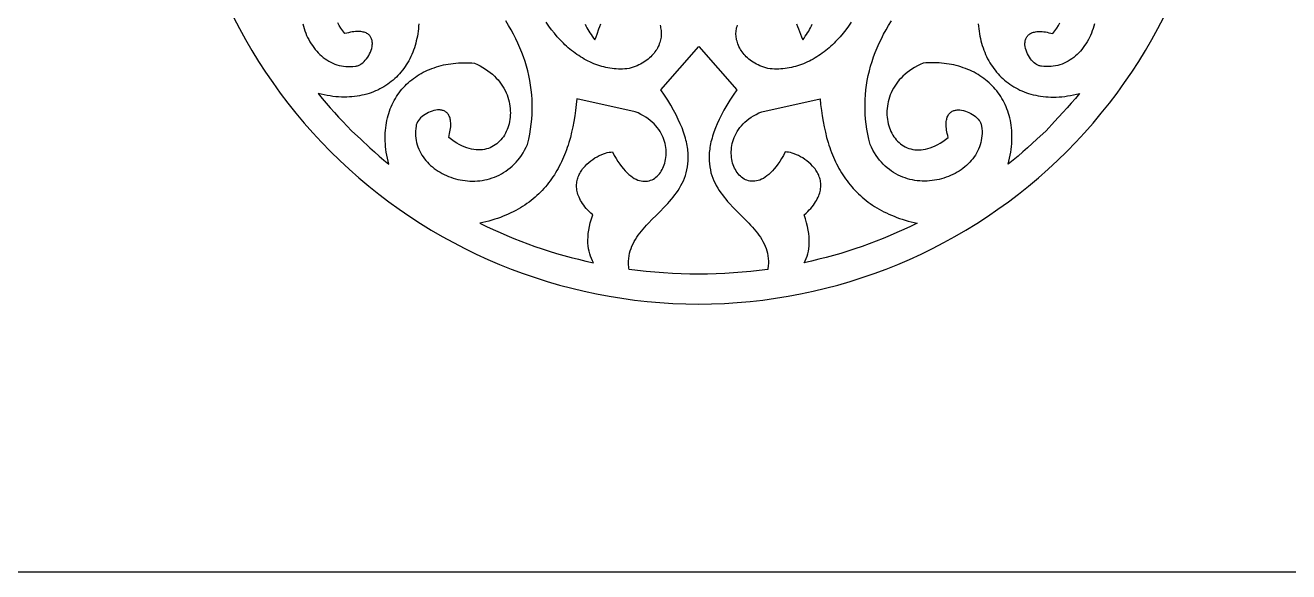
# Model space of a CAD drawing. Extents: x -335 to 335, y -262 to 262.
# Drawn here: x -113.1 to 99.2, y -132.5 to -40.7 of the extents above; entities that cross this region are included whole.
import ezdxf

# ---------------------------------------------------------------- set-up
doc = ezdxf.new("R2010")
doc.units = 0
doc.layers.add('LAYER_1', color=18, linetype='CONTINUOUS')

msp = doc.modelspace()

# ---------------------------------------------------------------- linework, layer by layer
at = {"layer": 'LAYER_1'}
for points in [[(-205, 132.5), (-205, -132.5), (205, -132.5), (205, 17.66), (87.14, 132.5)], [(0.06, -44.28), (6.43, -51.54), (5.83, -52.43), (5.27, -53.3), (4.75, -54.14), (4.29, -54.95), (3.86, -55.74), (3.48, -56.51), (3.15, -57.25), (2.85, -57.96), (2.59, -58.66), (2.48, -59), (2.37, -59.33), (2.28, -59.66), (2.19, -59.98), (2.11, -60.3), (2.04, -60.61), (1.98, -60.92), (1.93, -61.22), (1.89, -61.52), (1.85, -61.81), (1.82, -62.1), (1.8, -62.39), (1.79, -62.66), (1.79, -62.94), (1.8, -63.48), (1.84, -64), (1.9, -64.5), (2, -64.99), (2.11, -65.47), (2.25, -65.93), (2.41, -66.38), (2.59, -66.82), (2.79, -67.24), (3, -67.65), (3.24, -68.06), (3.49, -68.45), (3.75, -68.83), (4.02, -69.21), (4.31, -69.57), (4.6, -69.93), (4.91, -70.29), (5.22, -70.64), (5.86, -71.32), (6.51, -71.98), (7.17, -72.64), (7.82, -73.29), (8.46, -73.95), (8.77, -74.28), (9.07, -74.61), (9.36, -74.94), (9.64, -75.28), (9.91, -75.62), (10.17, -75.97), (10.41, -76.32), (10.63, -76.68), (10.84, -77.05), (11.03, -77.42), (11.21, -77.8), (11.36, -78.2), (11.48, -78.6), (11.59, -79.01), (11.67, -79.43), (11.72, -79.87), (11.75, -80.31), (11.76, -80.54), (11.75, -80.77), (11.74, -81.01), (11.72, -81.25), (11.69, -81.49), (11.66, -81.74), (10.23, -81.91), (8.79, -82.07), (7.35, -82.2), (5.91, -82.31), (4.46, -82.39), (3, -82.45), (1.54, -82.49), (0.06, -82.5), (-1.42, -82.49), (-2.9, -82.45), (-4.37, -82.39), (-5.85, -82.31), (-7.31, -82.2), (-8.77, -82.07), (-10.22, -81.91), (-11.66, -81.74), (-11.69, -81.49), (-11.71, -81.25), (-11.73, -81.01), (-11.74, -80.77), (-11.74, -80.31), (-11.7, -79.87), (-11.64, -79.43), (-11.56, -79.01), (-11.45, -78.6), (-11.32, -78.2), (-11.17, -77.8), (-10.99, -77.42), (-10.8, -77.05), (-10.59, -76.68), (-10.36, -76.32), (-10.11, -75.97), (-9.86, -75.62), (-9.59, -75.28), (-9.3, -74.94), (-9.01, -74.61), (-8.71, -74.28), (-8.4, -73.95), (-7.76, -73.29), (-7.11, -72.64), (-6.45, -71.98), (-5.8, -71.32), (-5.15, -70.64), (-4.84, -70.29), (-4.54, -69.93), (-4.24, -69.57), (-3.96, -69.21), (-3.68, -68.83), (-3.42, -68.45), (-3.17, -68.06), (-2.94, -67.65), (-2.72, -67.24), (-2.52, -66.82), (-2.34, -66.38), (-2.18, -65.93), (-2.04, -65.47), (-1.93, -64.99), (-1.84, -64.5), (-1.77, -64), (-1.73, -63.48), (-1.71, -62.94), (-1.72, -62.66), (-1.73, -62.39), (-1.75, -62.1), (-1.78, -61.81), (-1.81, -61.52), (-1.85, -61.22), (-1.9, -60.92), (-1.96, -60.61), (-2.03, -60.3), (-2.11, -59.98), (-2.19, -59.66), (-2.29, -59.33), (-2.5, -58.66), (-2.76, -57.96), (-3.05, -57.25), (-3.39, -56.51), (-3.76, -55.74), (-4.18, -54.95), (-4.64, -54.14), (-5.15, -53.3), (-5.7, -52.43), (-6.31, -51.54)], [(-17.65, -80.59), (-17.83, -80.25), (-18, -79.88), (-18.15, -79.5), (-18.28, -79.1), (-18.38, -78.68), (-18.47, -78.24), (-18.53, -77.78), (-18.57, -77.29), (-18.58, -76.79), (-18.56, -76.26), (-18.51, -75.7), (-18.44, -75.12), (-18.32, -74.52), (-18.18, -73.89), (-17.99, -73.24), (-17.77, -72.56), (-18.07, -72.28), (-18.36, -72), (-18.62, -71.73), (-18.86, -71.46), (-19.08, -71.19), (-19.29, -70.92), (-19.47, -70.65), (-19.64, -70.39), (-19.8, -70.13), (-19.93, -69.87), (-20.05, -69.61), (-20.16, -69.36), (-20.25, -69.11), (-20.32, -68.87), (-20.38, -68.62), (-20.43, -68.38), (-20.46, -68.15), (-20.48, -67.91), (-20.49, -67.68), (-20.48, -67.46), (-20.46, -67.23), (-20.43, -67.01), (-20.39, -66.8), (-20.34, -66.58), (-20.28, -66.38), (-20.21, -66.17), (-20.13, -65.97), (-20.04, -65.77), (-19.95, -65.58), (-19.84, -65.39), (-19.73, -65.21), (-19.61, -65.03), (-19.48, -64.85), (-19.34, -64.68), (-19.06, -64.35), (-18.75, -64.04), (-18.43, -63.75), (-18.1, -63.48), (-17.75, -63.23), (-17.4, -63), (-17.04, -62.8), (-16.68, -62.61), (-16.33, -62.45), (-15.98, -62.31), (-15.64, -62.2), (-15.32, -62.1), (-15.01, -62.04), (-14.72, -62), (-14.46, -61.99), (-14.16, -62.56), (-13.85, -63.09), (-13.54, -63.58), (-13.23, -64.04), (-12.92, -64.45), (-12.61, -64.84), (-12.3, -65.18), (-11.99, -65.5), (-11.69, -65.77), (-11.38, -66.02), (-11.08, -66.23), (-10.78, -66.42), (-10.48, -66.57), (-10.19, -66.7), (-9.9, -66.79), (-9.62, -66.86), (-9.34, -66.9), (-9.07, -66.92), (-8.8, -66.91), (-8.54, -66.88), (-8.29, -66.83), (-8.04, -66.75), (-7.8, -66.65), (-7.57, -66.54), (-7.35, -66.4), (-7.14, -66.24), (-6.94, -66.07), (-6.75, -65.88), (-6.57, -65.67), (-6.4, -65.45), (-6.24, -65.21), (-6.1, -64.96), (-5.97, -64.7), (-5.85, -64.43), (-5.74, -64.15), (-5.65, -63.85), (-5.57, -63.55), (-5.51, -63.24), (-5.46, -62.92), (-5.43, -62.6), (-5.42, -62.27), (-5.42, -61.94), (-5.44, -61.6), (-5.47, -61.26), (-5.53, -60.92), (-5.6, -60.58), (-5.7, -60.23), (-5.81, -59.89), (-5.94, -59.55), (-6.09, -59.21), (-6.27, -58.88), (-6.46, -58.55), (-6.68, -58.22), (-6.92, -57.9), (-7.18, -57.59), (-7.46, -57.28), (-7.77, -56.99), (-8.11, -56.7), (-8.46, -56.43), (-8.85, -56.16), (-9.25, -55.91), (-9.69, -55.67), (-10.15, -55.44), (-10.64, -55.23), (-20.45, -53.07), (-20.54, -54.04), (-20.66, -55), (-20.79, -55.94), (-20.94, -56.87), (-21.12, -57.78), (-21.31, -58.67), (-21.53, -59.54), (-21.78, -60.4), (-21.91, -60.82), (-22.05, -61.24), (-22.19, -61.65), (-22.34, -62.06), (-22.5, -62.46), (-22.66, -62.85), (-22.83, -63.25), (-23.01, -63.63), (-23.2, -64.01), (-23.39, -64.39), (-23.59, -64.76), (-23.79, -65.12), (-24, -65.48), (-24.22, -65.84), (-24.45, -66.18), (-24.69, -66.53), (-24.93, -66.86), (-25.18, -67.19), (-25.44, -67.52), (-25.7, -67.83), (-25.98, -68.15), (-26.26, -68.45), (-26.55, -68.75), (-26.85, -69.04), (-27.16, -69.33), (-27.47, -69.61), (-27.8, -69.88), (-28.13, -70.15), (-28.47, -70.41), (-28.82, -70.66), (-29.18, -70.91), (-29.55, -71.15), (-29.93, -71.38), (-30.32, -71.6), (-30.71, -71.82), (-31.12, -72.03), (-31.53, -72.23), (-31.96, -72.43), (-32.39, -72.62), (-32.84, -72.8), (-33.29, -72.97), (-33.76, -73.14), (-34.23, -73.29), (-34.72, -73.44), (-35.21, -73.59), (-35.72, -73.72), (-36.23, -73.85), (-36.76, -73.96), (-35.63, -74.51), (-34.49, -75.03), (-33.35, -75.54), (-32.2, -76.04), (-31.03, -76.52), (-29.86, -76.98), (-28.68, -77.42), (-27.49, -77.85), (-26.29, -78.26), (-25.08, -78.65), (-23.87, -79.02), (-22.64, -79.37), (-21.4, -79.71), (-20.16, -80.02), (-18.91, -80.32)], [(17.77, -80.59), (17.96, -80.25), (18.12, -79.88), (18.26, -79.5), (18.38, -79.1), (18.48, -78.68), (18.56, -78.24), (18.61, -77.78), (18.63, -77.29), (18.63, -76.79), (18.6, -76.26), (18.54, -75.7), (18.46, -75.12), (18.33, -74.52), (18.18, -73.89), (18, -73.24), (17.77, -72.56), (18.08, -72.28), (18.37, -72), (18.63, -71.73), (18.88, -71.46), (19.11, -71.19), (19.32, -70.92), (19.51, -70.65), (19.69, -70.39), (19.84, -70.13), (19.98, -69.87), (20.11, -69.61), (20.22, -69.36), (20.31, -69.11), (20.39, -68.87), (20.45, -68.62), (20.5, -68.38), (20.54, -68.15), (20.56, -67.91), (20.57, -67.68), (20.57, -67.46), (20.55, -67.23), (20.53, -67.01), (20.49, -66.8), (20.44, -66.58), (20.38, -66.38), (20.31, -66.17), (20.23, -65.97), (20.15, -65.77), (20.05, -65.58), (19.95, -65.39), (19.84, -65.21), (19.72, -65.03), (19.59, -64.85), (19.46, -64.68), (19.32, -64.52), (19.18, -64.35), (18.87, -64.04), (18.55, -63.75), (18.22, -63.48), (17.87, -63.23), (17.52, -63), (17.16, -62.8), (16.81, -62.61), (16.46, -62.45), (16.11, -62.31), (15.77, -62.2), (15.45, -62.1), (15.14, -62.04), (14.85, -62), (14.59, -61.99), (14.28, -62.56), (13.98, -63.09), (13.67, -63.58), (13.36, -64.04), (13.05, -64.45), (12.74, -64.84), (12.43, -65.18), (12.12, -65.5), (11.81, -65.77), (11.51, -66.02), (11.2, -66.23), (10.91, -66.42), (10.61, -66.57), (10.32, -66.7), (10.03, -66.79), (9.74, -66.86), (9.46, -66.9), (9.19, -66.92), (8.92, -66.91), (8.66, -66.88), (8.41, -66.83), (8.16, -66.75), (7.92, -66.65), (7.69, -66.54), (7.47, -66.4), (7.26, -66.24), (7.06, -66.07), (6.87, -65.88), (6.69, -65.67), (6.52, -65.45), (6.36, -65.21), (6.21, -64.96), (6.08, -64.7), (5.96, -64.43), (5.85, -64.15), (5.75, -63.85), (5.68, -63.55), (5.61, -63.24), (5.56, -62.92), (5.53, -62.6), (5.51, -62.27), (5.51, -61.94), (5.53, -61.6), (5.56, -61.26), (5.61, -60.92), (5.68, -60.58), (5.77, -60.23), (5.88, -59.89), (6.01, -59.55), (6.16, -59.21), (6.33, -58.88), (6.52, -58.55), (6.73, -58.22), (6.97, -57.9), (7.22, -57.59), (7.51, -57.28), (7.81, -56.99), (8.14, -56.7), (8.49, -56.43), (8.87, -56.16), (9.27, -55.91), (9.7, -55.67), (10.16, -55.44), (10.64, -55.23), (20.45, -53.07), (20.54, -54.04), (20.66, -55), (20.79, -55.94), (20.95, -56.87), (21.12, -57.78), (21.33, -58.67), (21.55, -59.54), (21.8, -60.4), (21.93, -60.82), (22.07, -61.24), (22.22, -61.65), (22.37, -62.06), (22.53, -62.46), (22.69, -62.85), (22.87, -63.25), (23.05, -63.63), (23.23, -64.01), (23.42, -64.39), (23.62, -64.76), (23.83, -65.12), (24.05, -65.48), (24.27, -65.84), (24.5, -66.18), (24.73, -66.53), (24.98, -66.86), (25.23, -67.19), (25.49, -67.52), (25.76, -67.83), (26.03, -68.15), (26.32, -68.45), (26.61, -68.75), (26.91, -69.04), (27.21, -69.33), (27.53, -69.61), (27.85, -69.88), (28.19, -70.15), (28.53, -70.41), (28.88, -70.66), (29.24, -70.91), (29.61, -71.15), (29.98, -71.38), (30.37, -71.6), (30.76, -71.82), (31.17, -72.03), (31.58, -72.23), (32, -72.43), (32.43, -72.62), (32.87, -72.8), (33.33, -72.97), (33.79, -73.14), (34.26, -73.29), (34.74, -73.44), (35.23, -73.59), (35.73, -73.72), (36.24, -73.85), (36.76, -73.96), (35.63, -74.51), (34.5, -75.03), (33.35, -75.54), (32.2, -76.04), (31.04, -76.52), (29.87, -76.98), (28.69, -77.42), (27.51, -77.85), (26.31, -78.26), (25.11, -78.65), (23.91, -79.02), (22.69, -79.37), (21.47, -79.71), (20.25, -80.02), (19.01, -80.32)]]:
    msp.add_lwpolyline(points, close=True, dxfattribs=at)
msp.add_lwpolyline([(0.03, 87.47, 0.414214), (-87.47, -0.03, 0.414214), (0.03, -87.53, 0.414214), (87.53, -0.03, 0.414214)], format="xyb", close=True, dxfattribs=at)
for points in [[(-66.49, -40.47), (-66.39, -40.87), (-66.28, -41.26), (-66.15, -41.64), (-66.01, -42.02), (-65.85, -42.4), (-65.68, -42.76), (-65.5, -43.12), (-65.31, -43.47), (-65.1, -43.8), (-64.88, -44.13), (-64.66, -44.45), (-64.42, -44.76), (-64.16, -45.05), (-63.9, -45.34), (-63.63, -45.61), (-63.35, -45.86), (-63.05, -46.1), (-62.75, -46.33), (-62.44, -46.54), (-62.12, -46.74), (-61.79, -46.92), (-61.45, -47.08), (-61.1, -47.22), (-60.75, -47.34), (-60.39, -47.45), (-60.02, -47.53), (-59.64, -47.6), (-59.26, -47.64), (-58.86, -47.66), (-58.47, -47.66), (-58.06, -47.64), (-57.65, -47.59), (-57.53, -47.57), (-57.4, -47.54), (-57.28, -47.51), (-57.15, -47.46), (-57.03, -47.41), (-56.91, -47.35), (-56.79, -47.28), (-56.67, -47.2), (-56.43, -47.02), (-56.2, -46.81), (-55.99, -46.59), (-55.78, -46.34), (-55.59, -46.07), (-55.42, -45.79), (-55.26, -45.5), (-55.13, -45.21), (-55.01, -44.9), (-54.92, -44.6), (-54.86, -44.29), (-54.82, -43.99), (-54.81, -43.84), (-54.81, -43.69), (-54.82, -43.55), (-54.83, -43.41), (-54.86, -43.27), (-54.89, -43.14), (-54.93, -43.01), (-54.98, -42.88), (-55.04, -42.76), (-55.1, -42.64), (-55.18, -42.53), (-55.27, -42.43), (-55.37, -42.33), (-55.47, -42.23), (-55.59, -42.15), (-55.72, -42.07), (-55.86, -42), (-56.01, -41.94), (-56.17, -41.88), (-56.35, -41.84), (-56.53, -41.8), (-56.73, -41.77), (-56.94, -41.76), (-57.17, -41.75), (-57.4, -41.75), (-57.65, -41.77), (-57.92, -41.79), (-58.19, -41.83), (-58.48, -41.88), (-58.79, -41.95), (-59.11, -42.02), (-59.44, -42.11), (-59.78, -41.65), (-60.09, -41.2), (-60.36, -40.76), (-60.61, -40.32)], [(-47, -40.44), (-47.03, -40.87), (-47.07, -41.29), (-47.11, -41.71), (-47.17, -42.13), (-47.24, -42.54), (-47.33, -42.94), (-47.42, -43.34), (-47.52, -43.74), (-47.63, -44.12), (-47.75, -44.51), (-47.89, -44.88), (-48.03, -45.25), (-48.18, -45.62), (-48.35, -45.97), (-48.52, -46.32), (-48.7, -46.66), (-48.9, -47), (-49.1, -47.33), (-49.31, -47.65), (-49.53, -47.96), (-49.76, -48.26), (-50, -48.56), (-50.25, -48.85), (-50.5, -49.13), (-50.77, -49.4), (-51.05, -49.66), (-51.33, -49.91), (-51.62, -50.15), (-51.92, -50.39), (-52.23, -50.61), (-52.55, -50.83), (-52.87, -51.03), (-53.21, -51.22), (-53.55, -51.41), (-53.9, -51.58), (-54.26, -51.74), (-54.62, -51.89), (-54.99, -52.03), (-55.37, -52.16), (-55.76, -52.27), (-56.16, -52.38), (-56.56, -52.47), (-56.97, -52.55), (-57.38, -52.62), (-57.81, -52.67), (-58.24, -52.72), (-58.67, -52.75), (-59.12, -52.76), (-59.57, -52.77), (-60.02, -52.76), (-60.49, -52.74), (-60.96, -52.7), (-61.43, -52.65), (-61.91, -52.58), (-62.4, -52.5), (-62.89, -52.41), (-63.39, -52.3), (-63.9, -52.18), (-63.23, -52.98), (-62.56, -53.78), (-61.88, -54.57), (-61.19, -55.35), (-60.49, -56.12), (-59.78, -56.89), (-59.04, -57.65), (-58.29, -58.42), (-56.76, -59.85), (-55.22, -61.27), (-54.44, -61.97), (-53.65, -62.67), (-52.85, -63.35), (-52.05, -64.03), (-52.17, -63.52), (-52.28, -63.02), (-52.38, -62.53), (-52.46, -62.04), (-52.52, -61.56), (-52.57, -61.08), (-52.61, -60.61), (-52.64, -60.15), (-52.65, -59.69), (-52.64, -59.24), (-52.63, -58.8), (-52.6, -58.36), (-52.56, -57.93), (-52.51, -57.51), (-52.44, -57.09), (-52.36, -56.68), (-52.27, -56.28), (-52.17, -55.88), (-52.05, -55.5), (-51.93, -55.12), (-51.79, -54.74), (-51.64, -54.38), (-51.48, -54.02), (-51.31, -53.67), (-51.13, -53.33), (-50.94, -52.99), (-50.74, -52.67), (-50.52, -52.35), (-50.3, -52.04), (-50.07, -51.73), (-49.83, -51.44), (-49.58, -51.16), (-49.32, -50.88), (-49.05, -50.61), (-48.77, -50.35), (-48.49, -50.1), (-48.19, -49.86), (-47.89, -49.63), (-47.58, -49.41), (-47.26, -49.19), (-46.93, -48.99), (-46.59, -48.79), (-46.25, -48.61), (-45.9, -48.43), (-45.54, -48.27), (-45.18, -48.11), (-44.81, -47.96), (-44.43, -47.83), (-44.05, -47.7), (-43.66, -47.59), (-43.26, -47.48), (-42.86, -47.38), (-42.46, -47.3), (-42.04, -47.22), (-41.62, -47.16), (-41.2, -47.11), (-40.77, -47.06), (-40.34, -47.03), (-39.9, -47.01), (-39.46, -47), (-39.01, -47.01), (-38.56, -47.02), (-38.11, -47.04), (-37.65, -47.08), (-37.15, -47.3), (-36.67, -47.54), (-36.22, -47.79), (-35.79, -48.06), (-35.38, -48.34), (-34.99, -48.63), (-34.63, -48.93), (-34.29, -49.25), (-33.97, -49.57), (-33.67, -49.9), (-33.4, -50.24), (-33.14, -50.59), (-32.91, -50.94), (-32.69, -51.3), (-32.5, -51.67), (-32.33, -52.04), (-32.17, -52.41), (-32.04, -52.79), (-31.92, -53.17), (-31.82, -53.55), (-31.75, -53.93), (-31.69, -54.31), (-31.64, -54.68), (-31.62, -55.06), (-31.61, -55.43), (-31.62, -55.81), (-31.65, -56.17), (-31.69, -56.53), (-31.75, -56.89), (-31.83, -57.24), (-31.92, -57.58), (-32.03, -57.91), (-32.15, -58.23), (-32.29, -58.55), (-32.44, -58.85), (-32.61, -59.14), (-32.79, -59.42), (-32.98, -59.69), (-33.19, -59.94), (-33.41, -60.18), (-33.65, -60.41), (-33.89, -60.62), (-34.15, -60.81), (-34.42, -60.98), (-34.71, -61.14), (-35, -61.27), (-35.31, -61.39), (-35.63, -61.48), (-35.95, -61.56), (-36.29, -61.61), (-36.64, -61.64), (-37, -61.65), (-37.37, -61.63), (-37.75, -61.58), (-38.13, -61.51), (-38.53, -61.41), (-38.93, -61.29), (-39.35, -61.13), (-39.77, -60.95), (-40.2, -60.74), (-40.63, -60.49), (-41.08, -60.22), (-41.53, -59.91), (-41.98, -59.57), (-41.89, -59.23), (-41.82, -58.91), (-41.76, -58.61), (-41.71, -58.32), (-41.67, -58.04), (-41.64, -57.78), (-41.63, -57.53), (-41.62, -57.29), (-41.63, -57.07), (-41.65, -56.86), (-41.67, -56.66), (-41.71, -56.47), (-41.75, -56.3), (-41.81, -56.14), (-41.87, -55.98), (-41.94, -55.84), (-42.02, -55.72), (-42.11, -55.6), (-42.2, -55.49), (-42.3, -55.39), (-42.4, -55.3), (-42.51, -55.23), (-42.63, -55.16), (-42.75, -55.1), (-42.88, -55.05), (-43.01, -55.01), (-43.14, -54.97), (-43.28, -54.95), (-43.42, -54.93), (-43.57, -54.92), (-43.71, -54.92), (-43.86, -54.93), (-44.16, -54.97), (-44.47, -55.03), (-44.77, -55.11), (-45.08, -55.22), (-45.38, -55.36), (-45.67, -55.51), (-45.95, -55.67), (-46.21, -55.86), (-46.46, -56.05), (-46.69, -56.26), (-46.89, -56.48), (-47.07, -56.71), (-47.22, -56.94), (-47.28, -57.06), (-47.34, -57.18), (-47.38, -57.3), (-47.42, -57.42), (-47.44, -57.53), (-47.46, -57.65), (-47.51, -58.07), (-47.54, -58.48), (-47.55, -58.88), (-47.54, -59.28), (-47.5, -59.67), (-47.44, -60.05), (-47.36, -60.42), (-47.26, -60.79), (-47.14, -61.15), (-47, -61.5), (-46.84, -61.84), (-46.67, -62.18), (-46.48, -62.5), (-46.27, -62.82), (-46.05, -63.12), (-45.81, -63.42), (-45.55, -63.7), (-45.29, -63.98), (-45.01, -64.24), (-44.71, -64.5), (-44.41, -64.74), (-44.09, -64.97), (-43.76, -65.19), (-43.43, -65.4), (-43.08, -65.59), (-42.72, -65.77), (-42.36, -65.94), (-41.99, -66.1), (-41.61, -66.24), (-41.22, -66.37), (-40.83, -66.49), (-40.44, -66.59), (-40.04, -66.68), (-39.63, -66.75), (-39.22, -66.81), (-38.81, -66.85), (-38.4, -66.87), (-37.99, -66.88), (-37.57, -66.88), (-37.15, -66.86), (-36.74, -66.82), (-36.33, -66.76), (-35.91, -66.69), (-35.5, -66.6), (-35.1, -66.49), (-34.69, -66.36), (-34.29, -66.22), (-33.9, -66.06), (-33.51, -65.88), (-33.12, -65.68), (-32.75, -65.46), (-32.38, -65.22), (-32.02, -64.96), (-31.66, -64.68), (-31.32, -64.38), (-30.98, -64.06), (-30.66, -63.71), (-30.35, -63.35), (-30.04, -62.97), (-29.75, -62.56), (-29.48, -62.13), (-29.22, -61.68), (-28.97, -61.21), (-28.73, -60.71), (-28.53, -59.85), (-28.36, -59), (-28.22, -58.16), (-28.11, -57.31), (-28.02, -56.48), (-27.97, -55.64), (-27.94, -54.82), (-27.94, -54), (-27.97, -53.18), (-28.02, -52.37), (-28.11, -51.56), (-28.21, -50.75), (-28.35, -49.96), (-28.51, -49.16), (-28.7, -48.37), (-28.91, -47.59), (-29.14, -46.81), (-29.4, -46.03), (-29.69, -45.26), (-30, -44.49), (-30.33, -43.73), (-30.69, -42.97), (-31.07, -42.22), (-31.47, -41.47), (-31.9, -40.72), (-32.35, -39.98)], [(-6.46, -40.71), (-6.4, -40.92), (-6.35, -41.13), (-6.31, -41.35), (-6.28, -41.57), (-6.26, -41.79), (-6.25, -42.02), (-6.25, -42.24), (-6.27, -42.47), (-6.29, -42.7), (-6.33, -42.93), (-6.38, -43.16), (-6.44, -43.39), (-6.51, -43.62), (-6.59, -43.85), (-6.68, -44.08), (-6.78, -44.3), (-6.9, -44.53), (-7.02, -44.75), (-7.16, -44.97), (-7.31, -45.18), (-7.47, -45.39), (-7.64, -45.6), (-7.83, -45.81), (-8.03, -46), (-8.23, -46.2), (-8.45, -46.39), (-8.68, -46.57), (-8.93, -46.74), (-9.18, -46.91), (-9.45, -47.07), (-9.73, -47.23), (-10.02, -47.37), (-10.32, -47.51), (-10.64, -47.64), (-10.97, -47.76), (-11.31, -47.87), (-11.66, -47.97), (-12.02, -48.01), (-12.38, -48.04), (-12.75, -48.06), (-13.1, -48.07), (-13.46, -48.06), (-13.82, -48.04), (-14.17, -48.01), (-14.52, -47.98), (-14.87, -47.93), (-15.22, -47.86), (-15.57, -47.79), (-15.91, -47.71), (-16.25, -47.62), (-16.59, -47.52), (-16.93, -47.41), (-17.26, -47.29), (-17.59, -47.16), (-17.92, -47.02), (-18.24, -46.87), (-18.56, -46.72), (-18.88, -46.55), (-19.2, -46.38), (-19.51, -46.2), (-19.82, -46.01), (-20.12, -45.81), (-20.42, -45.61), (-20.72, -45.39), (-21.02, -45.17), (-21.31, -44.95), (-21.59, -44.71), (-21.88, -44.47), (-22.15, -44.23), (-22.43, -43.98), (-22.7, -43.72), (-23.22, -43.18), (-23.73, -42.63), (-24.22, -42.05), (-24.69, -41.45), (-25.14, -40.84), (-25.57, -40.21)], [(25.65, -40.21), (25.22, -40.84), (24.78, -41.45), (24.31, -42.05), (23.82, -42.63), (23.32, -43.18), (23.06, -43.45), (22.79, -43.72), (22.52, -43.98), (22.25, -44.23), (21.97, -44.47), (21.69, -44.71), (21.4, -44.95), (21.11, -45.17), (20.82, -45.39), (20.52, -45.61), (20.21, -45.81), (19.91, -46.01), (19.6, -46.2), (19.28, -46.38), (18.97, -46.55), (18.64, -46.72), (18.32, -46.87), (17.99, -47.02), (17.66, -47.16), (17.33, -47.29), (16.99, -47.41), (16.65, -47.52), (16.31, -47.62), (15.97, -47.71), (15.62, -47.79), (15.27, -47.86), (14.92, -47.93), (14.57, -47.98), (14.21, -48.01), (13.85, -48.04), (13.49, -48.06), (13.13, -48.07), (12.76, -48.06), (12.4, -48.04), (12.03, -48.01), (11.66, -47.97), (11.31, -47.87), (10.97, -47.76), (10.64, -47.64), (10.32, -47.51), (10.02, -47.37), (9.73, -47.23), (9.45, -47.07), (9.19, -46.91), (8.93, -46.74), (8.69, -46.57), (8.46, -46.39), (8.24, -46.2), (8.04, -46), (7.84, -45.81), (7.66, -45.6), (7.49, -45.39), (7.33, -45.18), (7.19, -44.97), (7.05, -44.75), (6.93, -44.53), (6.81, -44.3), (6.71, -44.08), (6.62, -43.85), (6.55, -43.62), (6.48, -43.39), (6.42, -43.16), (6.38, -42.93), (6.35, -42.7), (6.32, -42.47), (6.31, -42.24), (6.31, -42.02), (6.32, -41.79), (6.34, -41.57), (6.38, -41.35), (6.42, -41.13), (6.48, -40.92), (6.54, -40.71)], [(47.03, -40.44), (47.06, -40.87), (47.11, -41.29), (47.16, -41.71), (47.22, -42.13), (47.3, -42.54), (47.38, -42.94), (47.48, -43.34), (47.59, -43.74), (47.7, -44.12), (47.83, -44.51), (47.96, -44.88), (48.11, -45.25), (48.27, -45.62), (48.43, -45.97), (48.61, -46.32), (48.79, -46.66), (48.99, -47), (49.19, -47.33), (49.41, -47.65), (49.63, -47.96), (49.86, -48.26), (50.1, -48.56), (50.35, -48.85), (50.61, -49.13), (50.88, -49.4), (51.16, -49.66), (51.44, -49.91), (51.73, -50.15), (52.04, -50.39), (52.35, -50.61), (52.67, -50.83), (52.99, -51.03), (53.33, -51.22), (53.67, -51.41), (54.02, -51.58), (54.38, -51.74), (54.74, -51.89), (55.12, -52.03), (55.5, -52.16), (55.88, -52.27), (56.28, -52.38), (56.68, -52.47), (57.09, -52.55), (57.51, -52.62), (57.93, -52.67), (58.36, -52.72), (58.8, -52.75), (59.24, -52.76), (59.69, -52.77), (60.15, -52.76), (60.61, -52.74), (61.08, -52.7), (61.56, -52.65), (62.04, -52.58), (62.53, -52.5), (63.02, -52.41), (63.52, -52.3), (64.03, -52.18), (63.35, -52.98), (62.67, -53.78), (61.97, -54.57), (61.27, -55.35), (59.85, -56.89), (58.42, -58.42), (56.89, -59.85), (56.11, -60.56), (55.33, -61.27), (54.53, -61.97), (53.72, -62.67), (52.9, -63.35), (52.05, -64.03), (52.18, -63.52), (52.29, -63.02), (52.39, -62.53), (52.48, -62.04), (52.55, -61.56), (52.6, -61.08), (52.65, -60.61), (52.67, -60.15), (52.69, -59.69), (52.69, -59.24), (52.68, -58.8), (52.65, -58.36), (52.61, -57.93), (52.56, -57.51), (52.49, -57.09), (52.42, -56.68), (52.33, -56.28), (52.23, -55.88), (52.11, -55.5), (51.99, -55.12), (51.85, -54.74), (51.7, -54.38), (51.54, -54.02), (51.37, -53.67), (51.19, -53.33), (51, -52.99), (50.8, -52.67), (50.59, -52.35), (50.37, -52.04), (50.14, -51.73), (49.89, -51.44), (49.64, -51.16), (49.38, -50.88), (49.11, -50.61), (48.84, -50.35), (48.55, -50.1), (48.26, -49.86), (47.95, -49.63), (47.64, -49.41), (47.32, -49.19), (46.99, -48.99), (46.66, -48.79), (46.32, -48.61), (45.97, -48.43), (45.61, -48.27), (45.25, -48.11), (44.88, -47.96), (44.51, -47.83), (44.12, -47.7), (43.74, -47.59), (43.34, -47.48), (42.94, -47.38), (42.54, -47.3), (42.13, -47.22), (41.71, -47.16), (41.29, -47.11), (40.87, -47.06), (40.44, -47.03), (40, -47.01), (39.57, -47), (39.13, -47.01), (38.68, -47.02), (38.23, -47.04), (37.78, -47.08), (37.27, -47.3), (36.79, -47.54), (36.33, -47.79), (35.89, -48.06), (35.48, -48.34), (35.09, -48.63), (34.72, -48.93), (34.38, -49.25), (34.06, -49.57), (33.76, -49.9), (33.48, -50.24), (33.22, -50.59), (32.98, -50.94), (32.77, -51.3), (32.57, -51.67), (32.4, -52.04), (32.24, -52.41), (32.11, -52.79), (31.99, -53.17), (31.89, -53.55), (31.81, -53.93), (31.75, -54.31), (31.71, -54.68), (31.68, -55.06), (31.68, -55.43), (31.69, -55.81), (31.71, -56.17), (31.76, -56.53), (31.82, -56.89), (31.89, -57.24), (31.98, -57.58), (32.09, -57.91), (32.21, -58.23), (32.35, -58.55), (32.5, -58.85), (32.67, -59.14), (32.85, -59.42), (33.05, -59.69), (33.25, -59.94), (33.47, -60.18), (33.71, -60.41), (33.95, -60.62), (34.21, -60.81), (34.48, -60.98), (34.77, -61.14), (35.06, -61.27), (35.37, -61.39), (35.68, -61.48), (36.01, -61.56), (36.35, -61.61), (36.69, -61.64), (37.05, -61.65), (37.41, -61.63), (37.79, -61.58), (38.17, -61.51), (38.57, -61.41), (38.97, -61.29), (39.38, -61.13), (39.79, -60.95), (40.22, -60.74), (40.65, -60.49), (41.09, -60.22), (41.53, -59.91), (41.98, -59.57), (41.89, -59.23), (41.82, -58.91), (41.76, -58.61), (41.71, -58.32), (41.67, -58.04), (41.64, -57.78), (41.63, -57.53), (41.63, -57.29), (41.64, -57.07), (41.65, -56.86), (41.68, -56.66), (41.72, -56.47), (41.77, -56.3), (41.82, -56.14), (41.89, -55.98), (41.96, -55.84), (42.04, -55.72), (42.13, -55.6), (42.23, -55.49), (42.33, -55.39), (42.44, -55.3), (42.55, -55.23), (42.67, -55.16), (42.79, -55.1), (42.92, -55.05), (43.06, -55.01), (43.19, -54.97), (43.33, -54.95), (43.48, -54.93), (43.62, -54.92), (43.77, -54.92), (43.93, -54.93), (44.23, -54.97), (44.54, -55.03), (44.86, -55.11), (45.17, -55.22), (45.47, -55.36), (45.76, -55.51), (46.05, -55.67), (46.32, -55.86), (46.57, -56.05), (46.8, -56.26), (47.01, -56.48), (47.19, -56.71), (47.27, -56.82), (47.34, -56.94), (47.41, -57.06), (47.46, -57.18), (47.51, -57.3), (47.54, -57.42), (47.57, -57.53), (47.59, -57.65), (47.64, -58.07), (47.66, -58.48), (47.66, -58.88), (47.64, -59.28), (47.6, -59.67), (47.53, -60.05), (47.45, -60.42), (47.34, -60.79), (47.22, -61.15), (47.08, -61.5), (46.92, -61.84), (46.74, -62.18), (46.54, -62.5), (46.33, -62.82), (46.1, -63.12), (45.86, -63.42), (45.61, -63.7), (45.34, -63.98), (45.05, -64.24), (44.76, -64.5), (44.45, -64.74), (44.13, -64.97), (43.8, -65.19), (43.47, -65.4), (43.12, -65.59), (42.76, -65.77), (42.39, -65.94), (42.02, -66.1), (41.64, -66.24), (41.26, -66.37), (40.87, -66.49), (40.47, -66.59), (40.07, -66.68), (39.66, -66.75), (39.26, -66.81), (38.85, -66.85), (38.43, -66.87), (38.02, -66.88), (37.61, -66.88), (37.19, -66.86), (36.78, -66.82), (36.37, -66.76), (35.96, -66.69), (35.55, -66.6), (35.14, -66.49), (34.74, -66.36), (34.35, -66.22), (33.95, -66.06), (33.57, -65.88), (33.19, -65.68), (32.81, -65.46), (32.45, -65.22), (32.09, -64.96), (31.74, -64.68), (31.4, -64.38), (31.07, -64.06), (30.75, -63.71), (30.44, -63.35), (30.14, -62.97), (29.86, -62.56), (29.59, -62.13), (29.33, -61.68), (29.09, -61.21), (28.86, -60.71), (28.65, -59.85), (28.47, -59), (28.31, -58.16), (28.19, -57.31), (28.1, -56.48), (28.04, -55.64), (28, -54.82), (28, -54), (28.02, -53.18), (28.07, -52.37), (28.15, -51.56), (28.25, -50.75), (28.38, -49.96), (28.54, -49.16), (28.73, -48.37), (28.94, -47.59), (29.18, -46.81), (29.44, -46.03), (29.73, -45.26), (30.04, -44.49), (30.37, -43.73), (30.74, -42.97), (31.12, -42.22), (31.53, -41.47), (31.96, -40.72), (32.42, -39.98)], [(66.54, -40.47), (66.44, -40.87), (66.32, -41.26), (66.19, -41.64), (66.05, -42.02), (65.89, -42.4), (65.72, -42.76), (65.54, -43.12), (65.34, -43.47), (65.13, -43.8), (64.91, -44.13), (64.68, -44.45), (64.44, -44.76), (64.19, -45.05), (63.92, -45.34), (63.65, -45.61), (63.36, -45.86), (63.07, -46.1), (62.77, -46.33), (62.45, -46.54), (62.13, -46.74), (61.8, -46.92), (61.46, -47.08), (61.11, -47.22), (60.75, -47.34), (60.39, -47.45), (60.02, -47.53), (59.64, -47.6), (59.26, -47.64), (58.87, -47.66), (58.47, -47.66), (58.06, -47.64), (57.65, -47.59), (57.53, -47.57), (57.4, -47.54), (57.28, -47.51), (57.16, -47.46), (57.03, -47.41), (56.91, -47.35), (56.79, -47.28), (56.67, -47.2), (56.44, -47.02), (56.22, -46.81), (56, -46.59), (55.8, -46.34), (55.62, -46.07), (55.45, -45.79), (55.3, -45.5), (55.17, -45.21), (55.06, -44.9), (54.97, -44.6), (54.92, -44.29), (54.88, -43.99), (54.88, -43.84), (54.88, -43.69), (54.89, -43.55), (54.91, -43.41), (54.93, -43.27), (54.97, -43.14), (55.01, -43.01), (55.06, -42.88), (55.13, -42.76), (55.2, -42.64), (55.28, -42.53), (55.37, -42.43), (55.47, -42.33), (55.58, -42.23), (55.7, -42.15), (55.83, -42.07), (55.97, -42), (56.12, -41.94), (56.29, -41.88), (56.46, -41.84), (56.65, -41.8), (56.85, -41.77), (57.06, -41.76), (57.29, -41.75), (57.53, -41.75), (57.78, -41.77), (58.04, -41.79), (58.32, -41.83), (58.61, -41.88), (58.91, -41.95), (59.23, -42.02), (59.57, -42.11), (59.91, -41.65), (60.22, -41.2), (60.49, -40.76), (60.73, -40.32)], [(-19.03, -40.52), (-18.9, -40.81), (-18.75, -41.11), (-18.6, -41.4), (-18.43, -41.7), (-18.24, -41.99), (-18.05, -42.28), (-17.84, -42.56), (-17.62, -42.85), (-17.39, -43.13), (-17.21, -42.66), (-17.05, -42.19), (-16.75, -41.31), (-16.6, -40.89), (-16.43, -40.49)], [(16.5, -40.49), (16.67, -40.89), (16.83, -41.31), (17.14, -42.19), (17.32, -42.66), (17.52, -43.13), (17.75, -42.85), (17.96, -42.56), (18.16, -42.28), (18.35, -41.99), (18.53, -41.7), (18.69, -41.4), (18.85, -41.11), (18.99, -40.81), (19.12, -40.52)]]:
    msp.add_lwpolyline(points, dxfattribs=at)

doc.saveas('drawing.dxf')
